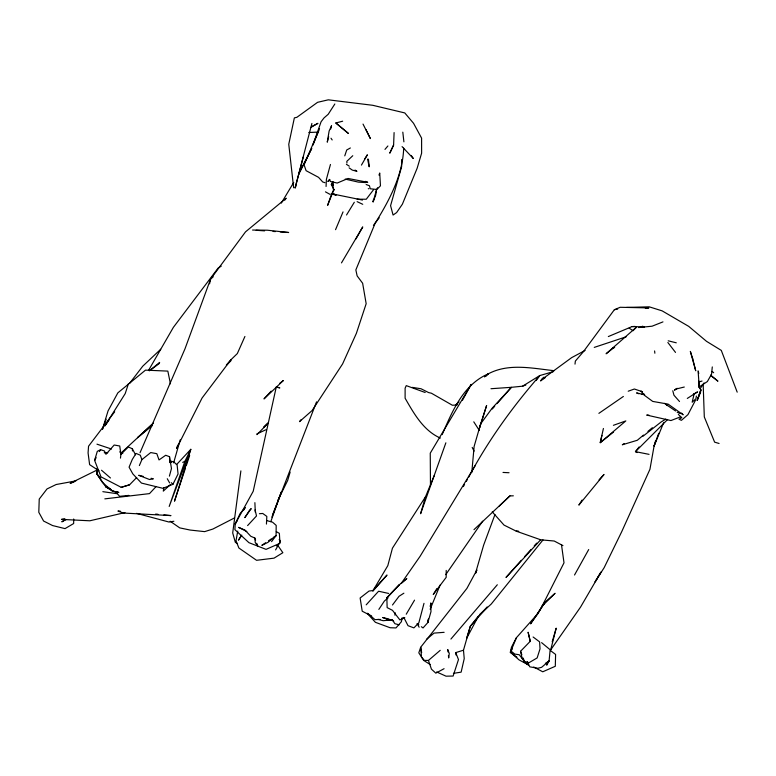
<?xml version="1.0" encoding="UTF-8"?>
<svg xmlns="http://www.w3.org/2000/svg" width="776" height="776" viewBox="0 0 776 776"><rect width="100%" height="100%" fill="white"/><g stroke="black" fill="none" stroke-linecap="round" stroke-linejoin="round"><path stroke-width="1.16" d="M73.691 518.998L73.671 523.528L65.038 528.621L52.545 525.546L43.592 521.035L38.8 512.296L39.236 499.075L47.016 488.938L56.134 484.525L75.873 480.897M446.21 570.408L446.19 577.344L433.26 594.523L436.888 588.548M401.677 159.497L401.628 166.646L390.58 205.659L393.073 215.049L396.623 212.566L402.385 204.195L417.149 168.237L421.62 153.202L421.601 138.128L413.569 123.316L404.771 112.927L372.79 105.303L328.296 99.823L317.568 102.316L296.839 117.331L294.366 117.865L288.759 144.268L293.648 187.763M393.597 145.073L389.872 152.998L393.597 145.073L394.101 132.58M326.075 186.473L326.405 179.304L330.45 164.473M266.44 524.072L266.828 516.418L262.754 513.47L259.397 513.693M471.779 472.594L474.136 446.394L480.674 423.822L492.091 408.263L511.413 387.311L522.578 386.186L525.837 385.012M712.29 366.932L711.543 374.216L707.353 381.569L698.73 387.234M575.006 364.128L575.356 361.082L583.426 351.664L614.369 309.711L620.169 307.286L648.882 307.917L645.312 308.101M403.685 148.158C402.734 175.357 389.261 200.46 375.225 223.09L355.854 269.912L357.135 275.887L362.635 283.259L366.165 303.717L356.378 333.35L342.594 363.934L312.117 410.533L299.507 421.649L300.972 419.797M120.464 458.131L120.901 454.387L119.737 445.996L114.179 445.017L105.963 454.29L104.43 450.982L100.608 449.682L97.291 451.341L94.614 460.41L101.035 476.871L121.211 487.328L129.543 484.816L136.683 477.541M240.88 470.877L232.703 532.957L235.332 542.308L237.369 543.569M163.823 487.619L163.309 491.121L170.371 484.573M378.969 175.114L379.726 172.999L380.453 185.813L376.505 189.848L375.73 195.067L373.11 201.847L373.469 199.558M428.391 619.2L427.886 622.507L423.036 627.949L421.339 626.707M428.41 619.093L427.886 622.507L430.981 611.643L430.835 603.146L430.36 606.24M430.311 606.57L430.835 603.146M173.64 462.855L180.197 439.856M547.07 662.956L546.702 665.197L549.098 660.968L550.145 649.745L541.6 642.644M696.402 396.08L695.946 398.777L692.182 402.191L694.239 393.451M237.737 531.104L236.02 540.736L238.853 547.982L256.565 560.311L274.035 558.148L282.852 552.706L278.497 546.411L276.382 545.751M97.436 470.207L96.777 473.767L102.51 482.565L112.85 491.353L118.854 492.488L116.691 491.548M394.897 615.184L395.353 612.885M402.23 617.628L401.376 621.741L395.964 627.929L390.085 627.736L375.38 622.303L367.387 613.515M209.559 283.803L210.558 279.137L245.517 231.859L286.169 198.229L284.792 200.14M423.997 603.34L418.856 622.788L413.918 627.891L408.021 625.679L403.811 617.434M603.418 428.478L600.246 442.679L613.554 432.019M658.708 433.289L654.061 446.113L649.948 469.276L621.702 531.715L604.174 567.644L595.076 581.874L600.963 572.067L580.555 607.094L550.572 650.045M601.924 435.433L600.246 442.679L625.815 420.922L613.399 425.306M303.29 156.994L295.074 188.112L311.904 123.442M328.694 136.683L327.268 142.163L329.131 131.018L331.546 125.731L330.692 129.02M169.391 476.144L171.467 468.529L169.527 456.695L165.686 455.26L159.022 459.935L156.83 453.688L150.728 452.563L141.882 459.644L139.37 465.561M373.11 201.847L376.505 189.848M655.652 440.487L654.061 446.113L663.616 422.745M453.426 673.345L461.138 672.152L464.232 658.62L463.485 650.21L470.305 626.3L477.997 616.513M434.22 475.62L425.51 496.785L420.592 513.722L445.87 442.815M475.591 572.94L483.642 545.121L494.952 514.585M552.182 641.791L556.198 628.162L550.504 650.627L555.597 654.44L555.306 666.274L542.754 671.793L533.723 667.011M290.156 472.07L287.673 480.441L278.089 499.928M102.519 429.06L108.058 410.892L117.836 392.869L145.49 370.133L167.829 371.112L170.448 383.819M466.9 637.377L470.305 626.3L487.26 607.036L479.558 614.767M102.519 429.235L106.157 419.224M479.151 428.992L486.61 405.509L478.84 430.079M128.457 383.625L125.208 393.607L104.867 425.917L108.979 420.223M185.493 468.054L174.493 501.189L190.818 449.314L176.773 464.378M186.25 465.775L189.664 455.493M344.767 155.86L346.717 150.001L350.364 147.964M177.762 445.084L176.598 448.45L202.061 398.03L230.967 359.734L237.33 353.565L244.915 336.474M184.892 461.342L169.187 506.447L190.818 449.314L184.892 461.342L182.7 462.37M697.207 400.329L700.893 389.746L700.515 392.443L697.207 400.329L700.893 389.746L699.283 387.544L698.099 370.812M270.805 521.617L281.281 492.023L272.589 514.992M475.698 573.154L476.871 569.991L466.91 588.412L420.679 647.262L418.807 652.82L423.647 660.395L430.331 664.605M316.55 401.861L271.862 517.126M318.713 130.824L312.932 145.034L321.07 121.774L324.048 117.894L328.2 114.295L334.834 103.994M430.166 609.267L440.079 585.085M561.455 544.51L564.007 562.813L542.104 606.114L544.859 602.399L530.561 623.856L537.787 613.68L542.104 606.114L555.073 593.3L544.859 602.399L537.787 613.68L516.438 637.688L510.375 652.247L516.942 657.214M335.552 229.677L343.04 211.896M319.528 128.651L304.095 164.871L306.093 170.681L318.558 177.345L322.738 181.982L324.998 182.709M140.019 452.748L184.998 348.802L210.558 279.137L213.245 276.79M442.155 434.618C452.321 411.261 463.204 384.644 488.211 373.877C508.61 362.955 532.268 368.309 554.132 370.695M96.059 457.384L94.614 460.41L95.7 458.461M334.223 189.897L331.323 184.688L332.594 182.147L333.292 185.474M141.882 459.644L140.31 455.202L136.033 453.417L132.269 459.489L129.078 467.171L132.851 473.932L141.455 483.079L162.931 488.327L172.951 484.302L178.053 473.952L177.141 465.105L174.018 462.06L169.944 460.808L171.622 462.477M311.739 148.536L298.547 174.338L311.622 148.555M516.438 637.688L511.462 647.232L510.375 652.247L519.066 659.891L528.534 664.954L524.712 662.277M695.364 400.445L687.972 414.607L681.415 420.35L679 419.195L681.803 417.653L678.321 414.423M466.56 638.483L478.705 615.62M462.486 400.222L471.207 384.372L430.253 453.174L430.467 485.33M574.531 574.997L588.703 549.544M275.596 549.912L280.427 541.308L279.185 539.417M355.98 238.911L362.741 226.922L341.488 262.889M463.359 486.581L464.552 484.486M466.327 481.333L467.521 479.228M468.704 477.133C488.211 440.487 512.529 406.828 539.776 375.565L553.433 371.607M361.451 165.094L367.387 154.783L364.798 158.838M148.614 370.268L173.368 327.365L218.153 268.03L221.257 266.149M406.246 614.194L414.529 600.149M372.849 590.885L387.816 565.646L392.443 548.166L425.51 496.785M281.3 203.108L293.735 182.428M475.242 465.571L420.117 556.276L401.144 583.523L406.818 578.557L399.524 584.6L386.855 597.792L387.137 607.608L392.501 610.343L399.882 619.917L404.81 617.715M346.542 214.981L354.312 202.255M237.087 520.851L235.215 523.926L234.895 529.659L248.931 542.676L266.052 549.369L279.961 543.287L279.37 533.355L276.314 531.657M243.354 510.598L245.235 507.523L240.104 513.576L235.215 523.926L253.209 491.276L276.285 386.933L279.845 387.884L276.363 387.069M582.058 500.083L578.857 505.108L604.019 474.475L599.082 479.82M377.592 187.734L376.486 189.441L370.239 188.772L369.444 185.755L366.156 184.523M241.491 535.498L238.465 540.154L241.802 535.12M378.843 609.412L384.372 601.051L388.039 597.889M99.367 451.554L100.608 449.682M700.088 388.776L704.045 382.917M445.744 574.647L482.643 521.2M331.323 184.688L333.311 181.904M536.216 380.415L539.776 375.565L522.578 386.186M271.561 541.658L276.072 535.624L276.198 525.4L272.599 522.219L266.624 520.531M392.491 604.989L399.039 596.278L403.879 593.194M114.673 411.794L88.551 446.21L88.076 452.932L89.618 464.649L99.008 470.799M129.641 383.276L142.736 366.204L160.719 349.258M373.401 189.907L366.272 199.228L357.115 199.199M373.431 225.341L379.202 217.814M639.133 446.918L635.457 451.651L637.174 452.573M542.996 539.921L491.256 604.029L479.539 614.854M384.974 149.39L387.893 145.975M450.914 639.055L497.309 584.755M366.185 604.843L378.601 591.225L388.601 593.436M226.34 365.05L230.967 359.734L230.714 361.053L226.505 365.069M373.023 591.002L387.011 575.035L372.897 590.526L369.027 591.06L360.122 597.986L362.217 611.216L371.685 616.096M492.294 409.01L494.69 406.294M497.077 403.588L511.413 387.311L490.975 388.718M521.336 560.301L506 577.451L540.62 539.815L554.229 541.018L562.939 545.615M524.566 556.683L531.027 549.466M534.247 545.848L536.672 543.142M271.193 391.133L263.985 398.922L283.347 380.531L279.729 383.325M247.602 525.585L256.507 515.962L255.081 509.861M156.121 486.523L149.506 493.614L104.828 498.861M533.112 636.999L539.601 641.859L540.018 648.891L537.147 657.922L529.009 662.694L524.44 661.433L522.102 658.135L520.55 651.287L530.241 641.315L528.136 632.353L530.241 641.315M256.963 434.628L267.943 423.395M459.023 401.871L455.677 405.247L457.394 403.598M329.49 179.751L327.811 181.429L330.023 179.828M268.021 422.949L263.821 427.149L267.895 423.415M667.593 419.525L635.457 451.651L649.056 454.358M120.901 454.387L128.331 446.966L132.376 448.77L135.509 454.823M485.65 376.35L488.211 373.877L484.544 376.942M499.317 506.01L509.958 495.883L513.343 495.825M352.77 155.724L346.814 161.33L346.94 162.97M473.981 529.659L509.958 495.883M121.046 453.029L153.502 423.027L137.546 437.683L152.455 425.5M614.534 347.115L606.095 353.778L636.514 327.123L633.061 330.712L629.171 328.122M643.042 436.209L661.094 421.998L665.798 419.089M421.669 652.577L420.67 647.368L421.514 657.049L424.375 660.415L428.449 660.424L440.205 650.337M643.498 435.094L637.3 440.273L622.313 444.784L624.263 443.532M647.931 431.398L652.364 427.712M426.422 639.375L434.065 633.1L444.124 632.324M149.283 370.831L159.633 362.421L159.09 363.643L150.098 370.346M677.215 388.272L674.48 390.221L675.702 389.125L684.287 387.03M598.878 413.356L623.38 396.458M65.436 519.338L61.799 521.831L65.97 519.678M265.625 542.763L261.832 545.363L267.924 542.366L276.072 535.624L273.23 537.574M268.477 540.814L271.328 538.874M545.353 663.402L549.098 660.968L541.6 667.321L537.875 668.272L529.765 666.827L527.37 661.715M687.293 398.428L697.546 391.88L693.346 394.392M311.011 127.322L317.947 123.326L311.758 126.527M545.46 377.485L540.581 380.929L543.957 377.204L541.279 379.891L571.679 357.62L585.104 350.442M444.085 668.699L435.811 673.151L431.446 669.174L428.449 660.424M234.236 518.067L212.837 529.067L204.612 531.628L190.168 530.057L179.741 527.884L170.148 521.239M97.272 469.936L70.131 483.332L74.166 481.906M256.827 433.939L265.916 429.759M455.997 654.973L455.725 652.606L463.485 650.21M608.335 336.561L632.091 326.57L635.059 326.415M612.429 348.366L614.65 347.435M662.956 321.894L652.073 326.201L638.522 327.559M680.28 416.954L670.939 420.553L646.718 415.082L648.998 415.189M628.211 391.22L634.37 389.009L642.547 391.783L640.976 391.123L644.71 395.517L652.723 401.415L668.146 404.141L683.171 414.82L681.58 413.123M594.261 347.396L626.3 336.755M121.211 487.328L129.543 484.816M698.827 381.947L702.047 381.055M335.824 122.986L348.317 133.356L335.824 122.986L342.662 121.192M641.665 394.198L643.867 393.636M124.975 512.596L89.832 520.793L61.459 519.387L64.709 518.688M614.369 309.711L617.686 309.09M173.873 521.268L168.993 522.035L136.605 513.363M128.884 495.398L119.611 496.339L116.177 492.324L113.073 490.684M380.376 619.432L374.992 619.636L367.591 613.244M393.713 621.421L392.249 619.849L383.169 620.703L377.999 619.345M308.79 132.512L318.228 132.085M457.103 405.033L452.369 405.237L431.407 393.219L428.575 392.559L421.038 388.757L412.328 387.37M626.552 307.432L649.25 306.83L662.161 310.875L688.719 326.376L706.519 341.333L721.292 350.393L737.2 392.152M104.265 452.786L107.757 452.777M252.549 230.045L267.313 230.21L288.662 232.499L280.243 231.927M632.091 326.57L644.536 326.919L642.324 326.211M386.312 619.636L392.249 619.849L394.916 623.71L399.097 624.835M120.261 511.132L117.913 511.045L123.403 513.043L170.972 515.594L163.891 514.886M503.013 472.438L509.046 472.739M392.249 619.849L388.883 619.636L382.684 617.541L389.057 619.083M365.816 182.602L358.318 182.108L345.213 179.101M256.167 230.288L264.587 230.86M273.016 231.432L275.422 231.597M518.63 531.356L516.273 531.182L504.031 525.1L492.236 511.84M518.62 531.414L516.273 531.182L540.63 539.766M155.636 514.071L157.994 514.304M102.839 491.664L117.04 493.701M368.29 188.675L368.872 188.772M362.479 200.062L331.265 193.67M143.221 476.377L138.729 475.3L149.525 479.519L153.328 478.821L151.077 478.278M668.204 340.819L676.284 342.808M719.08 443.474L714.628 442.155L704.307 416.954L703.172 384.333M331.624 193.893L336.086 195.261L333.079 193.486M96.961 444.163L111.54 449.032M644.691 394.839L636.572 392.908L638.6 393.733M425.19 392.501L406.255 385.623L405.12 388.194L405.111 398.224C413.899 413.492 423.434 430.661 440.361 438.071M110.173 488.725L105.837 486.843L96.777 473.767L96.68 469.14M365.515 181.351L367.717 182.302L348.075 178.47L337.191 183.058L330.314 181.458L329.237 179.372M255.614 540.154L254.858 538.04L250.784 536.274L245.022 530.115L238.639 527.379L246.807 531.56M677.176 412.231L680.154 413.54M357.125 201.644L362.741 204.301M436.665 671.958L446.025 676.177L453.116 676.051L458.48 659.571L455.725 652.606M111.007 489.588L105.837 486.843L112.85 491.353M119.659 451.913L122.783 453.582M325.454 191.847L330.091 194.407M523.703 661.734L528.534 664.954M346.397 164.279L349.278 166.2M355.02 170.041L356.941 171.321L352.294 170.099L349.122 167.849M666.545 404.849L675.586 410.97M514.197 654.925L510.375 652.247L512.48 647.213L511.287 651.277L514.827 654.081L519.241 654.75L524.44 661.433L523.14 658.048M418.788 624.835L417.09 623.584L419.147 627.231M710.729 375.438L717.936 381.191L710.622 375.138M664.673 403.345L667.312 405.557M712.164 371.413L713.678 372.732M101.511 470.227L110.454 477.977M171.331 482.711L172.951 484.302M402.075 146.606L413.298 158.498L411.27 155.52M100.793 478.161L96.777 473.767L96.709 469.247M679.514 401.512L673.956 395.217L672.782 390.745M667.855 342.497L675.508 352.411M330.993 138.225L332.186 139.952M473.777 421.834L479.364 430.496M167.276 478.734L169.653 482.934M472.206 447.432L474.097 451.118M363.022 124.082L370.365 138.584L365.952 129.514M520.55 651.287L521.841 654.672M256.749 543.316L257.884 546.479L255.226 542.472L254.858 538.04M698.332 371.704L698.778 373.479M367.572 159.09L369.201 166.821L368.435 159.158M654.595 350.946L654.857 353.225M402.812 132.153L403.898 141.843M448.014 651.947L447.742 649.551L449.265 653.421L448.683 657.951L448.421 655.555M332.594 182.147L333.34 189.354M295.54 184.533L295.695 186.919M132.376 448.77L132.473 450.953M254.887 502.644L255.294 512.199M698.778 380.958L698.933 386.099M169.527 456.695L169.701 462.603M331.478 194.378L327.627 205.33L333.893 189.548L331.478 194.378M249.445 510.414L244.809 517.64L251.211 508.61L249.445 510.414M399.524 584.6L386.855 597.792L399.524 584.6M692.764 358.9L690.349 351.412L695.713 370.773L692.764 358.9"/></g></svg>
